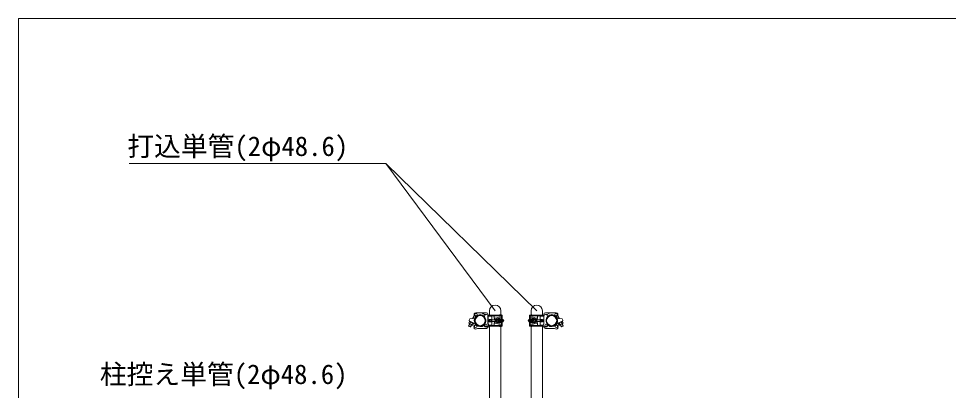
# Model space of a CAD drawing. Units: millimetres, scale not verified. Extents: x -20976 to 3174, y -17325 to 17325.
# Drawn here: x -20976 to -16976, y 15725 to 17325 of the extents above; entities that cross this region are included whole.
import ezdxf
from ezdxf.enums import TextEntityAlignment as Align

# ---------------------------------------------------------------- set-up
doc = ezdxf.new("R2010")
doc.units = ezdxf.units.MM
doc.header["$LTSCALE"] = 90
for name, color, linetype, lineweight in [('0-6_ﾎﾞﾙﾄ類', 2, 'Continuous', 18), ('0-A_図面枠', 7, 'Continuous', 18), ('0-E_単管', 7, 'Continuous', 18), ('0-F_単管ｸﾗﾝﾌﾟ', 7, 'Continuous', 18), ('1-9_文字', 7, 'Continuous', 18)]:
    doc.layers.add(name, color=color, linetype=linetype, lineweight=lineweight)
doc.styles.add('ＭＳ ゴシック', font='')
doc.styles.get('ＭＳ ゴシック').set_extended_font_data('MS Gothic')

msp = doc.modelspace()

# ---------------------------------------------------------------- linework, layer by layer
at = {"layer": '0-6_ﾎﾞﾙﾄ類'}
for p, q in [((-19038.03, 16013.71), (-19023.48, 16005.93)), ((-19035.64, 16021.5), (-19034.69, 16023.27)), ((-19035.64, 16021.5), (-19018.32, 16012.24)), ((-19017.39, 16014.01), (-19034.69, 16023.27)), ((-19031.31, 16019.19), (-19034.66, 16012.94)), ((-19022.65, 16014.56), (-19026, 16008.3)), ((-19017.39, 16014.01), (-19018.32, 16012.24)), ((-18655.09, 16014.01), (-18637.78, 16023.27)), ((-18655.09, 16014.01), (-18654.16, 16012.24)), ((-18654.16, 16012.24), (-18636.84, 16021.5)), ((-18649.83, 16014.56), (-18646.48, 16008.3)), ((-18634.45, 16013.71), (-18649, 16005.93)), ((-18641.17, 16019.19), (-18637.82, 16012.94)), ((-18636.84, 16021.5), (-18637.78, 16023.27))]:
    msp.add_line(p, q, dxfattribs=at)
for points in [[(-19035.64, 16021.5), (-19038.99, 16015.25), (-19038.03, 16013.71)], [(-19018.32, 16012.24), (-19021.67, 16005.99), (-19023.48, 16005.93)], [(-18654.16, 16012.24), (-18650.81, 16005.99), (-18649, 16005.93)], [(-18636.84, 16021.5), (-18633.5, 16015.25), (-18634.45, 16013.71)]]:
    msp.add_lwpolyline(points, dxfattribs=at)
for centre, radius, start, end in [((-19035.13, 16017.25), 4.35, 207.478, 276.246), ((-19023.03, 16024.27), 16.25, 224.274, 259.45), ((-19022.15, 16010.31), 4.35, 207.478, 276.246), ((-18650.33, 16010.31), 4.35, 263.754, 332.522), ((-18649.45, 16024.27), 16.25, 280.55, 315.726), ((-18637.35, 16017.25), 4.35, 263.754, 332.522)]:
    msp.add_arc(centre, radius, start, end, dxfattribs=at)
at = {"layer": '0-A_図面枠'}
msp.add_lwpolyline([(-20976.24, 17325), (3173.76, 17325), (3173.76, 675), (-20976.24, 675)], close=True, dxfattribs=at)
at = {"layer": '0-E_単管'}
for p, q in [((-18949.86, 16048), (-18949.86, 16068)), ((-18901.26, 16068), (-18901.26, 16049.84)), ((-18771.22, 16068), (-18771.22, 16049.84)), ((-18722.62, 16048), (-18722.62, 16068)), ((-18949.86, 13751), (-18949.86, 16002)), ((-18771.22, 16000.16), (-18771.22, 13779.5)), ((-18722.62, 13779.5), (-18722.62, 16002))]:
    msp.add_line(p, q, dxfattribs=at)
msp.add_lwpolyline([(-18901.26, 16000.16), (-18901.26, 13749.01), (-18937.05, 13749.01)], dxfattribs=at)
for centre in [(-18925.56, 16068), (-18746.92, 16068)]:
    msp.add_arc(centre, 24.3, 0, 180, dxfattribs=at)
at = {"layer": '0-F_単管ｸﾗﾝﾌﾟ'}
for p, q in [((-19016.15, 16047.75), (-19023.67, 16033.68)), ((-19015.58, 16046.68), (-19022.47, 16033.78)), ((-19013.14, 16034.28), (-19008.53, 16042.9)), ((-19012.98, 16032.47), (-19007.33, 16043.03)), ((-18963.06, 16058.9), (-19008.81, 16058.9)), ((-18968.17, 16050.74), (-18983.33, 16058.83)), ((-18956.58, 16012.69), (-18956.58, 16047.04)), ((-18956.06, 16012.04), (-18956.06, 16051.9)), ((-18955.96, 16044), (-18940.06, 16044)), ((-18951.07, 16048), (-18895.06, 16048)), ((-18951.07, 16045.5), (-18895.06, 16045.5)), ((-18940.06, 16044), (-18940.06, 16006)), ((-18939.06, 16045.5), (-18939.06, 16048)), ((-18931.06, 16045.5), (-18931.06, 16048)), ((-18928.18, 16035.5), (-18931.06, 16045.5)), ((-18898.08, 16043.5), (-18895.06, 16043.5)), ((-18898.06, 16048), (-18898.06, 16030)), ((-18898.06, 16044.5), (-18895.06, 16044.5)), ((-18895.06, 16048), (-18895.06, 16030)), ((-18777.42, 16048), (-18777.42, 16030)), ((-18721.42, 16048), (-18777.42, 16048)), ((-18721.42, 16045.5), (-18777.42, 16045.5)), ((-18774.41, 16044.5), (-18777.42, 16044.5)), ((-18774.4, 16043.5), (-18777.42, 16043.5)), ((-18774.41, 16048), (-18774.41, 16030)), ((-18744.3, 16035.5), (-18741.42, 16045.5)), ((-18741.42, 16045.5), (-18741.42, 16048)), ((-18733.42, 16045.5), (-18733.42, 16048)), ((-18716.52, 16044), (-18732.42, 16044)), ((-18732.42, 16044), (-18732.42, 16006)), ((-18716.42, 16012.04), (-18716.42, 16051.9)), ((-18715.9, 16012.69), (-18715.9, 16047.04)), ((-18709.42, 16058.9), (-18663.68, 16058.9)), ((-18704.3, 16050.74), (-18689.16, 16058.83)), ((-18659.5, 16032.47), (-18665.15, 16043.03)), ((-18659.34, 16034.28), (-18663.96, 16042.9)), ((-18656.9, 16046.68), (-18650.01, 16033.78)), ((-18656.34, 16047.75), (-18648.81, 16033.68)), ((-19035.16, 16012.18), (-19039.84, 16003.42)), ((-19031.03, 15998.71), (-19039.84, 16003.42)), ((-19034.28, 16011.7), (-19039.67, 16001.63)), ((-19034.86, 16023.36), (-19036.16, 16022.05)), ((-19034.86, 16023.36), (-19011.39, 16010.8)), ((-19027.22, 16007.93), (-19032.62, 15997.86)), ((-19026.34, 16007.46), (-19031.03, 15998.71)), ((-19020.64, 16039.34), (-19019.11, 16040.29)), ((-19019.91, 16040.71), (-19011.09, 16035.99)), ((-19013.82, 16034.53), (-19012.42, 16034.01)), ((-19011.82, 16034.62), (-19011.88, 16036.42)), ((-18953.91, 16006), (-18940.06, 16006)), ((-18952.06, 16029.9), (-18952.06, 16020.1)), ((-18951.07, 16030), (-18940.06, 16030)), ((-18951.07, 16030), (-18951.07, 16020)), ((-18951.07, 16020), (-18940.06, 16020)), ((-18951.07, 16004.5), (-18895.06, 16004.5)), ((-18946.78, 16029), (-18917.51, 16029)), ((-18946.78, 16021), (-18917.51, 16021)), ((-18943.06, 16030), (-18943.06, 16020)), ((-18940.06, 16006), (-18941.64, 16004.5)), ((-18939.06, 16002), (-18939.06, 16004.5)), ((-18928.18, 16014.5), (-18931.06, 16004.5)), ((-18931.06, 16002), (-18931.06, 16004.5)), ((-18928.18, 16030.5), (-18916.77, 16030.5)), ((-18928.18, 16019.5), (-18916.77, 16019.5)), ((-18924.21, 16030), (-18917.05, 16030)), ((-18924.21, 16020), (-18917.05, 16020)), ((-18910.06, 16040.57), (-18922.19, 16035.5)), ((-18910.06, 16009.43), (-18922.19, 16014.5)), ((-18915.57, 16030.5), (-18910.57, 16030.5)), ((-18915.57, 16019.5), (-18910.57, 16019.5)), ((-18913.3, 16034), (-18906.04, 16034)), ((-18913.3, 16016), (-18906.04, 16016)), ((-18910.06, 16040.57), (-18899.06, 16040.57)), ((-18910.06, 16009.43), (-18899.06, 16009.43)), ((-18907.96, 16029), (-18893.05, 16029)), ((-18907.96, 16021), (-18893.05, 16021)), ((-18907.01, 16030), (-18892.21, 16030)), ((-18907.01, 16020), (-18892.21, 16020)), ((-18903.48, 16032.57), (-18899.06, 16032.57)), ((-18903.48, 16017.43), (-18899.06, 16017.43)), ((-18898.08, 16006.5), (-18895.06, 16006.5)), ((-18898.06, 16002), (-18898.06, 16020)), ((-18898.06, 16005.5), (-18895.06, 16005.5)), ((-18895.06, 16020), (-18895.06, 16002)), ((-18891.45, 16029.76), (-18892.21, 16030)), ((-18891.45, 16020.24), (-18892.21, 16020)), ((-18781.04, 16029.76), (-18780.27, 16030)), ((-18781.04, 16020.24), (-18780.27, 16020)), ((-18765.47, 16030), (-18780.27, 16030)), ((-18765.47, 16020), (-18780.27, 16020)), ((-18764.53, 16029), (-18779.43, 16029)), ((-18764.53, 16021), (-18779.43, 16021)), ((-18777.42, 16020), (-18777.42, 16002)), ((-18774.4, 16006.5), (-18777.42, 16006.5)), ((-18774.41, 16005.5), (-18777.42, 16005.5)), ((-18721.42, 16004.5), (-18777.42, 16004.5)), ((-18774.41, 16002), (-18774.41, 16020)), ((-18762.42, 16040.57), (-18773.42, 16040.57)), ((-18769.01, 16032.57), (-18773.42, 16032.57)), ((-18769.01, 16017.43), (-18773.42, 16017.43)), ((-18762.42, 16009.43), (-18773.42, 16009.43)), ((-18759.18, 16034), (-18766.44, 16034)), ((-18759.18, 16016), (-18766.44, 16016)), ((-18762.42, 16040.57), (-18750.3, 16035.5)), ((-18762.42, 16009.43), (-18750.3, 16014.5)), ((-18756.91, 16030.5), (-18761.91, 16030.5)), ((-18756.91, 16019.5), (-18761.91, 16019.5)), ((-18744.3, 16030.5), (-18755.72, 16030.5)), ((-18744.3, 16019.5), (-18755.72, 16019.5)), ((-18748.27, 16030), (-18755.43, 16030)), ((-18748.27, 16020), (-18755.43, 16020)), ((-18725.7, 16029), (-18754.97, 16029)), ((-18725.7, 16021), (-18754.97, 16021)), ((-18744.3, 16014.5), (-18741.42, 16004.5)), ((-18741.42, 16002), (-18741.42, 16004.5)), ((-18733.42, 16002), (-18733.42, 16004.5)), ((-18721.42, 16030), (-18732.42, 16030)), ((-18721.42, 16020), (-18732.42, 16020)), ((-18718.57, 16006), (-18732.42, 16006)), ((-18732.42, 16006), (-18730.84, 16004.5)), ((-18729.41, 16030), (-18729.41, 16020)), ((-18721.42, 16030), (-18721.42, 16020)), ((-18720.41, 16029.9), (-18720.41, 16020.1)), ((-18652.58, 16040.71), (-18661.39, 16035.99)), ((-18637.62, 16023.36), (-18661.09, 16010.8)), ((-18660.66, 16034.62), (-18660.6, 16036.42)), ((-18658.66, 16034.53), (-18660.06, 16034.01)), ((-18651.84, 16039.34), (-18653.37, 16040.29)), ((-18646.14, 16007.46), (-18641.46, 15998.71)), ((-18645.26, 16007.93), (-18639.86, 15997.86)), ((-18641.46, 15998.71), (-18632.64, 16003.42)), ((-18638.2, 16011.7), (-18632.81, 16001.63)), ((-18637.62, 16023.36), (-18636.32, 16022.05)), ((-18637.32, 16012.18), (-18632.64, 16003.42)), ((-19032.62, 15997.86), (-19031.03, 15998.71)), ((-19017.15, 15992.29), (-19015.03, 15994.4)), ((-18963.06, 15991.73), (-19002.16, 15991.73)), ((-18957.14, 15997.69), (-18959.26, 15999.82)), ((-18951.07, 16002), (-18895.06, 16002)), ((-18721.42, 16002), (-18777.42, 16002)), ((-18715.35, 15997.69), (-18713.22, 15999.82)), ((-18709.42, 15991.73), (-18670.32, 15991.73)), ((-18655.33, 15992.29), (-18657.45, 15994.4)), ((-18639.86, 15997.86), (-18641.46, 15998.71))]:
    msp.add_line(p, q, dxfattribs=at)
for points in [[(-18931.06, 16045.5), (-18928.18, 16030.5), (-18928.18, 16035.5), (-18922.19, 16035.5)], [(-18741.42, 16045.5), (-18744.3, 16030.5), (-18744.3, 16035.5), (-18750.3, 16035.5)], [(-19032.62, 15997.86), (-19039.67, 16001.63), (-19039.84, 16003.42)], [(-19037.27, 16027.25), (-19035.28, 16032.66), (-19013.82, 16034.53)], [(-18931.06, 16004.5), (-18928.18, 16019.5), (-18928.18, 16014.5), (-18922.19, 16014.5)], [(-18741.42, 16004.5), (-18744.3, 16019.5), (-18744.3, 16014.5), (-18750.3, 16014.5)], [(-18635.21, 16027.25), (-18637.2, 16032.66), (-18658.66, 16034.53)], [(-18639.86, 15997.86), (-18632.81, 16001.63), (-18632.64, 16003.42)]]:
    msp.add_lwpolyline(points, dxfattribs=at)
for centre, radius in [((-19008.78, 16050.9), 5), ((-18989.85, 16025), 21.8), ((-18682.63, 16025), 21.8), ((-18663.7, 16050.9), 5), ((-19009.36, 16000.05), 5), ((-18964.9, 16005.49), 5), ((-18707.58, 16005.49), 5), ((-18663.12, 16000.05), 5)]:
    msp.add_circle(centre, radius, dxfattribs=at)
for centre, radius, start, end in [((-19008.78, 16050.9), 8, 89.555, 294.53), ((-18989.85, 16025), 24.3, 158.23, 141.61), ((-18989.85, 16025), 25.8, 46.062, 136.061), ((-18963.95, 16043.94), 8, 22.798, 204.53), ((-18963.06, 16051.9), 7, 0, 90), ((-18951.07, 16043), 5, 90, 180), ((-18951.07, 16043), 2.5, 90, 156.422), ((-18902.63, 16043.73), 6.25, 43.038, 136.962), ((-18769.85, 16043.73), 6.25, 43.038, 136.962), ((-18721.42, 16043), 5, 0, 90), ((-18721.42, 16043), 2.5, 23.578, 90), ((-18709.42, 16051.9), 7, 90, 180), ((-18708.53, 16043.94), 8, 335.47, 157.202), ((-18682.63, 16025), 24.3, 38.39, 21.77), ((-18682.63, 16025), 25.8, 43.939, 133.938), ((-18663.7, 16050.9), 8, 245.47, 90.445), ((-19032.57, 16025.53), 5, 159.862, 224.13), ((-19009.36, 16000.05), 8, 71.788, 224.862), ((-18989.85, 16025), 25.8, 158.301, 221.08), ((-18989.85, 16024.99), 25.8, 221.076, 311.075), ((-18964.9, 16005.49), 8, 161.788, 314.862), ((-18964.9, 16005.49), 11, 314.862, 40.876), ((-18951.07, 16025), 5, 90, 270), ((-18951.07, 16007), 5, 231.658, 270), ((-18951.07, 16007), 2.5, 203.578, 270), ((-18942.31, 16025), 6, 138.19, 221.81), ((-18942.31, 16025), 6, 123.557, 123.564), ((-18942.31, 16025), 6, 236.443, 236.462), ((-18919.31, 16025), 7, 134.415, 225.585), ((-18917.31, 16025), 7, 134.415, 225.585), ((-18915.31, 16025), 7, 134.415, 225.585), ((-18922.19, 16030.5), 5, 0, 90), ((-18922.19, 16019.5), 5, 270, 0), ((-18913.31, 16025), 7, 134.415, 225.585), ((-18907.7, 16025), 10.6, 121.891, 238.109), ((-18907.7, 16025), 9.6, 110.364, 249.636), ((-18902.7, 16025), 9.6, 110.364, 249.636), ((-18902.7, 16025), 6.6, 130.749, 229.251), ((-18901.31, 16025), 7, 134.415, 225.585), ((-18899.31, 16025), 7, 134.415, 225.585), ((-18909.39, 16025), 9.6, 31.388, 69.636), ((-18909.39, 16025), 9.6, 290.364, 328.612), ((-18897.31, 16025), 7, 134.415, 225.585), ((-18895.31, 16025), 7, 134.415, 225.585), ((-18893.3, 16025), 7, 134.415, 225.585), ((-18899.06, 16036.57), 4, 270, 90), ((-18899.06, 16013.43), 4, 270, 90), ((-18891.31, 16025), 7, 134.415, 225.585), ((-18889.31, 16025), 7, 134.415, 225.585), ((-18887.31, 16025), 7, 134.415, 225.585), ((-18886.31, 16025), 7, 137.22, 222.78), ((-18895.1, 16025), 6, 307.592, 52.408), ((-18777.38, 16025), 6, 127.592, 232.408), ((-18786.17, 16025), 7, 317.22, 42.78), ((-18785.17, 16025), 7, 314.415, 45.585), ((-18783.17, 16025), 7, 314.415, 45.585), ((-18773.42, 16036.57), 4, 90, 270), ((-18773.42, 16013.43), 4, 90, 270), ((-18781.17, 16025), 7, 314.415, 45.585), ((-18779.17, 16025), 7, 314.415, 45.585), ((-18777.17, 16025), 7, 314.415, 45.585), ((-18763.1, 16025), 9.6, 110.364, 148.612), ((-18763.1, 16025), 9.6, 211.388, 249.636), ((-18775.17, 16025), 7, 314.415, 45.585), ((-18773.17, 16025), 7, 314.415, 45.585), ((-18769.78, 16025), 9.6, 290.364, 69.636), ((-18771.17, 16025), 7, 314.415, 45.585), ((-18769.78, 16025), 6.6, 310.749, 49.251), ((-18764.78, 16025), 9.6, 290.364, 69.636), ((-18764.78, 16025), 10.6, 301.891, 58.109), ((-18750.3, 16030.5), 5, 90, 180), ((-18750.3, 16019.5), 5, 180, 270), ((-18759.17, 16025), 7, 314.415, 45.585), ((-18757.17, 16025), 7, 314.415, 45.585), ((-18755.17, 16025), 7, 314.415, 45.585), ((-18753.17, 16025), 7, 314.415, 45.585), ((-18730.17, 16025), 6, 56.436, 56.443), ((-18730.17, 16025), 6, 303.538, 303.557), ((-18730.17, 16025), 6, 318.19, 41.81), ((-18721.42, 16025), 5, 270, 90), ((-18721.42, 16007), 2.5, 270, 336.422), ((-18721.42, 16007), 5, 270, 308.342), ((-18707.58, 16005.49), 11, 139.124, 225.138), ((-18707.58, 16005.49), 8, 225.138, 18.212), ((-18682.63, 16024.99), 25.8, 228.925, 318.924), ((-18663.12, 16000.05), 8, 315.138, 108.212), ((-18682.63, 16025), 25.8, 318.92, 21.699), ((-18639.91, 16025.53), 5, 315.87, 20.138), ((-19009.36, 16000.05), 11, 224.862, 310.876), ((-18963.06, 15998.73), 7, 270, 0), ((-18902.63, 16006.27), 6.25, 223.038, 316.962), ((-18769.85, 16006.27), 6.25, 223.038, 316.962), ((-18709.42, 15998.73), 7, 180, 270), ((-18663.12, 16000.05), 11, 229.124, 315.138)]:
    msp.add_arc(centre, radius, start, end, dxfattribs=at)
at = {"layer": '1-9_文字'}
for p, q in [((-20500.83, 16701.76), (-19397.13, 16701.76)), ((-19396.7, 16701.76), (-19397.13, 16701.76)), ((-18746.92, 16068), (-19396.7, 16701.76)), ((-18925.56, 16068), (-19396.7, 16701.76))]:
    msp.add_line(p, q, dxfattribs=at)

# ---------------------------------------------------------------- texts
at = {"layer": '1-9_文字', "style": 'ＭＳ ゴシック'}
for s, p in [('打込単管(2φ48.6)\u3000\u3000', (-20508.5, 16708.24)), ('柱控え単管(2φ48.6)\u3000\u3000', (-20626.57, 15726.88))]:
    msp.add_text(s, height=84.46, dxfattribs=at).set_placement(p, align=Align.BOTTOM_LEFT)

doc.saveas('drawing.dxf')
